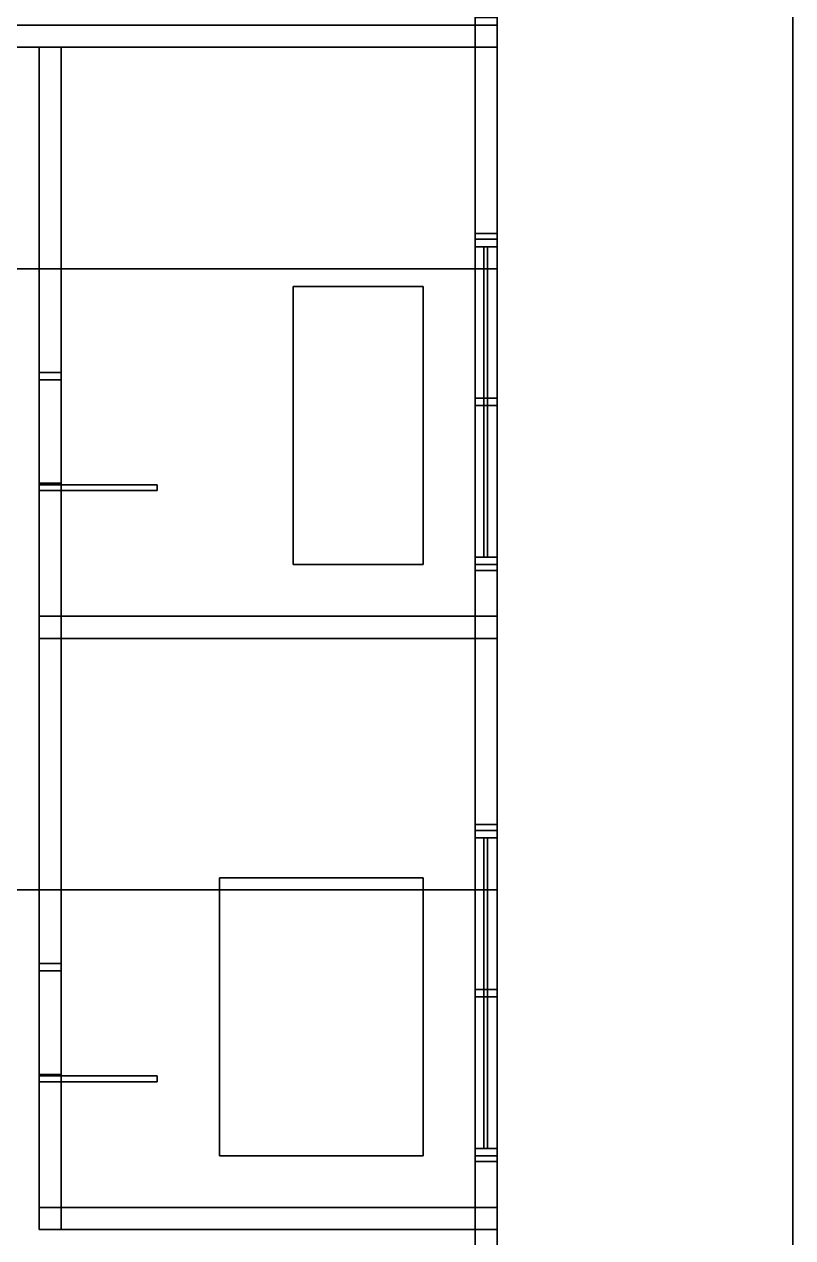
# Model space of a CAD drawing. Header units: metres. Extents: x 0 to 20, y 0 to 50.
# Drawn here: x 14.8 to 20, y 15.95 to 24.16 of the extents above; entities that cross this region are included whole.
import ezdxf

# ---------------------------------------------------------------- set-up
doc = ezdxf.new("R2010")
doc.units = ezdxf.units.M
doc.layers.add('MODELO_3D', color=7, linetype='Continuous')

msp = doc.modelspace()

# ---------------------------------------------------------------- linework, layer by layer
at = {"layer": 'MODELO_3D'}
for points in [[(0, 50, -0.25), (20, 50, -0.25), (20, 0, -0.25), (0, 0, -0.25)], [(20, 50, -0.05), (0, 50, -0.05), (0, 0, -0.05), (20, 0, -0.05)], [(20, 50, -0.25), (20, 50, -0.05), (20, 0, -0.05), (20, 0, -0.25)], [(2, 42, -0.15), (18, 42, -0.15), (18, 12, -0.15), (2, 12, -0.15)], [(18, 42), (2, 42), (2, 12), (18, 12)], [(17.849998, 12), (17.849998, 12, 4), (17.849998, 42, 4), (17.849998, 42)], [(17.849998, 42), (18, 42), (18, 12), (17.849998, 12)], [(18, 42, 4), (17.849998, 42, 4), (17.849998, 12, 4), (18, 12, 4)], [(17.849998, 12, 7.2), (17.849998, 12, 8.1), (17.849998, 42, 8.1), (17.849998, 42, 7.2)], [(17.849998, 42, 7.2), (18, 42, 7.2), (18, 12, 7.2), (17.849998, 12, 7.2)], [(18, 42, 8.1), (17.849998, 42, 8.1), (17.849998, 12, 8.1), (18, 12, 8.1)], [(18, 42, -0.15), (18, 42), (18, 12), (18, 12, -0.15)], [(18, 42), (18, 42, 4), (18, 12, 4), (18, 12)], [(18, 42, 7.2), (18, 42, 8.1), (18, 12, 8.1), (18, 12, 7.2)], [(2, 37, 4), (18, 37, 4), (18, 12, 4), (2, 12, 4)], [(18, 37, 4.2), (2, 37, 4.2), (2, 12, 4.2), (18, 12, 4.2)], [(18, 37, 4), (18, 37, 4.2), (18, 12, 4.2), (18, 12, 4)], [(13.75, 30.299999, 7.05), (18, 30.299999, 7.05), (18, 22.5, 7.05), (13.75, 22.5, 7.05)], [(18, 30.299999, 7.2), (13.75, 30.299999, 7.2), (13.75, 22.5, 7.2), (18, 22.5, 7.2)], [(18, 30.299999, 7.05), (18, 30.299999, 7.2), (18, 22.5, 7.2), (18, 22.5, 7.05)], [(11, 24.150002, 4.2), (11, 24.150002, 7.05), (18, 24.150002, 7.05), (18, 24.150002, 4.2)], [(11, 24.150002, 4.2), (18, 24.150002, 4.2), (18, 24, 4.2), (11, 24, 4.2)], [(18, 24.150002, 7.05), (11, 24.150002, 7.05), (11, 24, 7.05), (18, 24, 7.05)], [(17.849998, 22.700001, 4.2), (17.849998, 22.700001, 7.05), (17.849998, 24.200001, 7.05), (17.849998, 24.200001, 4.2)], [(17.849998, 24.200001, 4.2), (18, 24.200001, 4.2), (18, 22.700001, 4.2), (17.849998, 22.700001, 4.2)], [(18, 24.200001, 7.05), (17.849998, 24.200001, 7.05), (17.849998, 22.700001, 7.05), (18, 22.700001, 7.05)], [(18, 24.200001, 4.2), (18, 24.200001, 7.05), (18, 22.700001, 7.05), (18, 22.700001, 4.2)], [(18, 24.150002, 4.2), (18, 24.150002, 7.05), (18, 24, 7.05), (18, 24, 4.2)], [(18, 24, 4.2), (18, 24, 7.05), (11, 24, 7.05), (11, 24, 4.2)], [(14.900001, 21.799999, 4.2), (14.900001, 21.799999, 7.05), (14.900001, 24, 7.05), (14.900001, 24, 4.2)], [(14.900001, 24, 4.2), (14.900001, 24, 7.05), (15.05, 24, 7.05), (15.05, 24, 4.2)], [(14.900001, 24, 4.2), (15.05, 24, 4.2), (15.05, 21.799999, 4.2), (14.900001, 21.799999, 4.2)], [(15.05, 24, 7.05), (14.900001, 24, 7.05), (14.900001, 21.799999, 7.05), (15.05, 21.799999, 7.05)], [(15.05, 24, 4.2), (15.05, 24, 7.05), (15.05, 21.799999, 7.05), (15.05, 21.799999, 4.2)], [(17.849998, 20.460001, 5.065), (17.849998, 20.460001, 5.1), (17.849998, 22.74, 5.1), (17.849998, 22.74, 5.065)], [(17.849998, 22.74, 5.065), (17.849998, 22.74, 5.1), (18, 22.74, 5.1), (18, 22.74, 5.065)], [(17.849998, 22.74, 5.065), (18, 22.74, 5.065), (18, 20.460001, 5.065), (17.849998, 20.460001, 5.065)], [(18, 22.74, 5.1), (17.849998, 22.74, 5.1), (17.849998, 20.460001, 5.1), (18, 20.460001, 5.1)], [(17.849998, 20.5, 4.2), (17.849998, 20.5, 5.1), (17.849998, 22.700001, 5.1), (17.849998, 22.700001, 4.2)], [(17.849998, 22.700001, 4.2), (17.849998, 22.700001, 5.1), (18, 22.700001, 5.1), (18, 22.700001, 4.2)], [(17.849998, 22.700001, 4.2), (18, 22.700001, 4.2), (18, 20.5, 4.2), (17.849998, 20.5, 4.2)], [(18, 22.700001, 5.1), (17.849998, 22.700001, 5.1), (17.849998, 20.5, 5.1), (18, 20.5, 5.1)], [(17.849998, 20.5, 6.6), (17.849998, 20.5, 7.05), (17.849998, 22.700001, 7.05), (17.849998, 22.700001, 6.6)], [(17.849998, 22.700001, 6.6), (17.849998, 22.700001, 7.05), (18, 22.700001, 7.05), (18, 22.700001, 6.6)], [(17.849998, 22.700001, 6.6), (18, 22.700001, 6.6), (18, 20.5, 6.6), (17.849998, 20.5, 6.6)], [(18, 22.700001, 7.05), (17.849998, 22.700001, 7.05), (17.849998, 20.5, 7.05), (18, 20.5, 7.05)], [(17.849998, 20.5, 5.1), (17.849998, 20.5, 5.15), (17.849998, 22.700001, 5.15), (17.849998, 22.700001, 5.1)], [(17.849998, 22.700001, 5.1), (17.849998, 22.700001, 5.15), (18, 22.700001, 5.15), (18, 22.700001, 5.1)], [(17.849998, 22.700001, 5.1), (18, 22.700001, 5.1), (18, 20.5, 5.1), (17.849998, 20.5, 5.1)], [(18, 22.700001, 5.15), (17.849998, 22.700001, 5.15), (17.849998, 20.5, 5.15), (18, 20.5, 5.15)], [(17.849998, 20.5, 6.55), (17.849998, 20.5, 6.6), (17.849998, 22.700001, 6.6), (17.849998, 22.700001, 6.55)], [(17.849998, 22.700001, 6.55), (17.849998, 22.700001, 6.6), (18, 22.700001, 6.6), (18, 22.700001, 6.55)], [(17.849998, 22.700001, 6.55), (18, 22.700001, 6.55), (18, 20.5, 6.55), (17.849998, 20.5, 6.55)], [(18, 22.700001, 6.6), (17.849998, 22.700001, 6.6), (17.849998, 20.5, 6.6), (18, 20.5, 6.6)], [(18, 22.700001, 4.2), (18, 22.700001, 7.05), (17.849998, 22.700001, 7.05), (17.849998, 22.700001, 4.2)], [(17.849998, 22.65, 5.1), (17.849998, 22.65, 6.6), (17.849998, 22.699999, 6.6), (17.849998, 22.699999, 5.1)], [(17.849998, 22.699999, 5.1), (17.849998, 22.699999, 6.6), (18, 22.699999, 6.6), (18, 22.699999, 5.1)], [(17.849998, 22.699999, 5.1), (18, 22.699999, 5.1), (18, 22.65, 5.1), (17.849998, 22.65, 5.1)], [(18, 22.699999, 6.6), (17.849998, 22.699999, 6.6), (17.849998, 22.65, 6.6), (18, 22.65, 6.6)], [(18, 22.74, 5.065), (18, 22.74, 5.1), (18, 20.460001, 5.1), (18, 20.460001, 5.065)], [(18, 22.700001, 4.2), (18, 22.700001, 5.1), (18, 20.5, 5.1), (18, 20.5, 4.2)], [(18, 22.700001, 6.6), (18, 22.700001, 7.05), (18, 20.5, 7.05), (18, 20.5, 6.6)], [(18, 22.700001, 5.1), (18, 22.700001, 5.15), (18, 20.5, 5.15), (18, 20.5, 5.1)], [(18, 22.700001, 6.55), (18, 22.700001, 6.6), (18, 20.5, 6.6), (18, 20.5, 6.55)], [(18, 22.699999, 5.1), (18, 22.699999, 6.6), (18, 22.65, 6.6), (18, 22.65, 5.1)], [(18, 22.65, 5.1), (18, 22.65, 6.6), (17.849998, 22.65, 6.6), (17.849998, 22.65, 5.1)], [(17.91, 20.550001, 5.15), (17.91, 20.550001, 6.55), (17.91, 22.65, 6.55), (17.91, 22.65, 5.15)], [(17.91, 22.65, 5.15), (17.91, 22.65, 6.55), (17.935001, 22.65, 6.55), (17.935001, 22.65, 5.15)], [(17.91, 22.65, 5.15), (17.935001, 22.65, 5.15), (17.935001, 20.550001, 5.15), (17.91, 20.550001, 5.15)], [(17.935001, 22.65, 6.55), (17.91, 22.65, 6.55), (17.91, 20.550001, 6.55), (17.935001, 20.550001, 6.55)], [(17.935001, 22.65, 5.15), (17.935001, 22.65, 6.55), (17.935001, 20.550001, 6.55), (17.935001, 20.550001, 5.15)], [(13.75, 22.5, 7.05), (13.75, 22.5, 7.2), (18, 22.5, 7.2), (18, 22.5, 7.05)], [(13.75, 22.5, 7.05), (18, 22.5, 7.05), (18, 18.299999, 7.05), (13.75, 18.299999, 7.05)], [(18, 22.5, 7.2), (13.75, 22.5, 7.2), (13.75, 18.299999, 7.2), (18, 18.299999, 7.2)], [(18, 22.5, 7.05), (18, 22.5, 7.2), (13.75, 22.5, 7.2), (13.75, 22.5, 7.05)], [(18, 22.5, 7.05), (18, 22.5, 7.2), (18, 18.299999, 7.2), (18, 18.299999, 7.05)], [(16.619999, 20.5, 4.2), (16.619999, 20.5, 4.62), (16.619999, 22.380001, 4.62), (16.619999, 22.380001, 4.2)], [(16.619999, 22.380001, 4.2), (16.619999, 22.380001, 4.62), (17.5, 22.380001, 4.62), (17.5, 22.380001, 4.2)], [(16.619999, 22.380001, 4.2), (17.5, 22.380001, 4.2), (17.5, 20.5, 4.2), (16.619999, 20.5, 4.2)], [(17.5, 22.380001, 4.62), (16.619999, 22.380001, 4.62), (16.619999, 20.5, 4.62), (17.5, 20.5, 4.62)], [(16.619999, 20.5, 4.62), (16.619999, 20.5, 4.77), (16.619999, 22.380001, 4.77), (16.619999, 22.380001, 4.62)], [(16.619999, 22.380001, 4.62), (16.619999, 22.380001, 4.77), (17.5, 22.380001, 4.77), (17.5, 22.380001, 4.62)], [(16.619999, 22.380001, 4.62), (17.5, 22.380001, 4.62), (17.5, 20.5, 4.62), (16.619999, 20.5, 4.62)], [(17.5, 22.380001, 4.77), (16.619999, 22.380001, 4.77), (16.619999, 20.5, 4.77), (17.5, 20.5, 4.77)], [(17.5, 22.380001, 4.2), (17.5, 22.380001, 4.62), (17.5, 20.5, 4.62), (17.5, 20.5, 4.2)], [(17.5, 22.380001, 4.62), (17.5, 22.380001, 4.77), (17.5, 20.5, 4.77), (17.5, 20.5, 4.62)], [(14.900001, 21, 6.3), (14.900001, 21, 7.05), (14.900001, 21.799999, 7.05), (14.900001, 21.799999, 6.3)], [(14.900001, 21.799999, 6.3), (14.900001, 21.799999, 7.05), (15.05, 21.799999, 7.05), (15.05, 21.799999, 6.3)], [(14.900001, 21.799999, 6.3), (15.05, 21.799999, 6.3), (15.05, 21, 6.3), (14.900001, 21, 6.3)], [(15.05, 21.799999, 7.05), (14.900001, 21.799999, 7.05), (14.900001, 21, 7.05), (15.05, 21, 7.05)], [(14.900001, 21.75, 4.2), (14.900001, 21.75, 6.3), (14.900001, 21.799999, 6.3), (14.900001, 21.799999, 4.2)], [(14.900001, 21.799999, 4.2), (14.900001, 21.799999, 6.3), (15.05, 21.799999, 6.3), (15.05, 21.799999, 4.2)], [(14.900001, 21.799999, 4.2), (15.05, 21.799999, 4.2), (15.05, 21.75, 4.2), (14.900001, 21.75, 4.2)], [(15.05, 21.799999, 6.3), (14.900001, 21.799999, 6.3), (14.900001, 21.75, 6.3), (15.05, 21.75, 6.3)], [(14.900001, 21, 4.2), (14.900001, 21, 4.25), (14.900001, 21.799999, 4.25), (14.900001, 21.799999, 4.2)], [(14.900001, 21.799999, 4.2), (14.900001, 21.799999, 4.25), (15.05, 21.799999, 4.25), (15.05, 21.799999, 4.2)], [(14.900001, 21.799999, 4.2), (15.05, 21.799999, 4.2), (15.05, 21, 4.2), (14.900001, 21, 4.2)], [(15.05, 21.799999, 4.25), (14.900001, 21.799999, 4.25), (14.900001, 21, 4.25), (15.05, 21, 4.25)], [(14.900001, 21, 6.25), (14.900001, 21, 6.3), (14.900001, 21.799999, 6.3), (14.900001, 21.799999, 6.25)], [(14.900001, 21.799999, 6.25), (14.900001, 21.799999, 6.3), (15.05, 21.799999, 6.3), (15.05, 21.799999, 6.25)], [(14.900001, 21.799999, 6.25), (15.05, 21.799999, 6.25), (15.05, 21, 6.25), (14.900001, 21, 6.25)], [(15.05, 21.799999, 6.3), (14.900001, 21.799999, 6.3), (14.900001, 21, 6.3), (15.05, 21, 6.3)], [(15.05, 21.799999, 4.2), (15.05, 21.799999, 7.05), (14.900001, 21.799999, 7.05), (14.900001, 21.799999, 4.2)], [(15.05, 21.799999, 6.3), (15.05, 21.799999, 7.05), (15.05, 21, 7.05), (15.05, 21, 6.3)], [(15.05, 21.799999, 4.2), (15.05, 21.799999, 6.3), (15.05, 21.75, 6.3), (15.05, 21.75, 4.2)], [(15.05, 21.799999, 4.2), (15.05, 21.799999, 4.25), (15.05, 21, 4.25), (15.05, 21, 4.2)], [(15.05, 21.799999, 6.25), (15.05, 21.799999, 6.3), (15.05, 21, 6.3), (15.05, 21, 6.25)], [(15.05, 21.75, 4.2), (15.05, 21.75, 6.3), (14.900001, 21.75, 6.3), (14.900001, 21.75, 4.2)], [(17.849998, 21.575001, 5.1), (17.849998, 21.575001, 6.6), (17.849998, 21.625, 6.6), (17.849998, 21.625, 5.1)], [(17.849998, 21.625, 5.1), (17.849998, 21.625, 6.6), (18, 21.625, 6.6), (18, 21.625, 5.1)], [(17.849998, 21.625, 5.1), (18, 21.625, 5.1), (18, 21.575001, 5.1), (17.849998, 21.575001, 5.1)], [(18, 21.625, 6.6), (17.849998, 21.625, 6.6), (17.849998, 21.575001, 6.6), (18, 21.575001, 6.6)], [(18, 21.625, 5.1), (18, 21.625, 6.6), (18, 21.575001, 6.6), (18, 21.575001, 5.1)], [(18, 21.575001, 5.1), (18, 21.575001, 6.6), (17.849998, 21.575001, 6.6), (17.849998, 21.575001, 5.1)], [(14.900001, 21, 4.2), (14.900001, 21, 6.3), (14.900001, 21.049999, 6.3), (14.900001, 21.049999, 4.2)], [(14.900001, 21.049999, 4.2), (14.900001, 21.049999, 6.3), (15.05, 21.049999, 6.3), (15.05, 21.049999, 4.2)], [(14.900001, 21.049999, 4.2), (15.05, 21.049999, 4.2), (15.05, 21, 4.2), (14.900001, 21, 4.2)], [(15.05, 21.049999, 6.3), (14.900001, 21.049999, 6.3), (14.900001, 21, 6.3), (15.05, 21, 6.3)], [(14.900001, 21, 4.2), (14.900001, 21, 6.26), (14.900001, 21.040001, 6.26), (14.900001, 21.040001, 4.2)], [(14.900001, 21.040001, 4.2), (14.900001, 21.040001, 6.26), (15.7, 21.040001, 6.26), (15.7, 21.040001, 4.2)], [(14.900001, 21.040001, 4.2), (15.7, 21.040001, 4.2), (15.7, 21, 4.2), (14.900001, 21, 4.2)], [(15.7, 21.040001, 6.26), (14.900001, 21.040001, 6.26), (14.900001, 21, 6.26), (15.7, 21, 6.26)], [(15.05, 21.049999, 4.2), (15.05, 21.049999, 6.3), (15.05, 21, 6.3), (15.05, 21, 4.2)], [(15.7, 21.040001, 4.2), (15.7, 21.040001, 6.26), (15.7, 21, 6.26), (15.7, 21, 4.2)], [(14.900001, 17.799999, 4.2), (14.900001, 17.799999, 7.05), (14.900001, 21, 7.05), (14.900001, 21, 4.2)], [(14.900001, 21, 4.2), (14.900001, 21, 7.05), (15.05, 21, 7.05), (15.05, 21, 4.2)], [(14.900001, 21, 4.2), (15.05, 21, 4.2), (15.05, 17.799999, 4.2), (14.900001, 17.799999, 4.2)], [(15.05, 21, 7.05), (14.900001, 21, 7.05), (14.900001, 17.799999, 7.05), (15.05, 17.799999, 7.05)], [(15.05, 21, 6.3), (15.05, 21, 7.05), (14.900001, 21, 7.05), (14.900001, 21, 6.3)], [(15.05, 21, 4.2), (15.05, 21, 6.3), (14.900001, 21, 6.3), (14.900001, 21, 4.2)], [(15.05, 21, 4.2), (15.05, 21, 4.25), (14.900001, 21, 4.25), (14.900001, 21, 4.2)], [(15.05, 21, 6.25), (15.05, 21, 6.3), (14.900001, 21, 6.3), (14.900001, 21, 6.25)], [(15.7, 21, 4.2), (15.7, 21, 6.26), (14.900001, 21, 6.26), (14.900001, 21, 4.2)], [(15.05, 21, 4.2), (15.05, 21, 7.05), (15.05, 17.799999, 7.05), (15.05, 17.799999, 4.2)], [(17.849998, 20.5, 5.1), (17.849998, 20.5, 6.6), (17.849998, 20.549999, 6.6), (17.849998, 20.549999, 5.1)], [(17.849998, 20.549999, 5.1), (17.849998, 20.549999, 6.6), (18, 20.549999, 6.6), (18, 20.549999, 5.1)], [(17.849998, 20.549999, 5.1), (18, 20.549999, 5.1), (18, 20.5, 5.1), (17.849998, 20.5, 5.1)], [(18, 20.549999, 6.6), (17.849998, 20.549999, 6.6), (17.849998, 20.5, 6.6), (18, 20.5, 6.6)], [(17.935001, 20.550001, 5.15), (17.935001, 20.550001, 6.55), (17.91, 20.550001, 6.55), (17.91, 20.550001, 5.15)], [(18, 20.549999, 5.1), (18, 20.549999, 6.6), (18, 20.5, 6.6), (18, 20.5, 5.1)], [(17.5, 20.5, 4.2), (17.5, 20.5, 4.62), (16.619999, 20.5, 4.62), (16.619999, 20.5, 4.2)], [(17.5, 20.5, 4.62), (17.5, 20.5, 4.77), (16.619999, 20.5, 4.77), (16.619999, 20.5, 4.62)], [(17.849998, 18.700001, 4.2), (17.849998, 18.700001, 7.05), (17.849998, 20.5, 7.05), (17.849998, 20.5, 4.2)], [(17.849998, 20.5, 4.2), (17.849998, 20.5, 7.05), (18, 20.5, 7.05), (18, 20.5, 4.2)], [(17.849998, 20.5, 4.2), (18, 20.5, 4.2), (18, 18.700001, 4.2), (17.849998, 18.700001, 4.2)], [(18, 20.5, 7.05), (17.849998, 20.5, 7.05), (17.849998, 18.700001, 7.05), (18, 18.700001, 7.05)], [(18, 20.5, 4.2), (18, 20.5, 5.1), (17.849998, 20.5, 5.1), (17.849998, 20.5, 4.2)], [(18, 20.5, 6.6), (18, 20.5, 7.05), (17.849998, 20.5, 7.05), (17.849998, 20.5, 6.6)], [(18, 20.5, 5.1), (18, 20.5, 6.6), (17.849998, 20.5, 6.6), (17.849998, 20.5, 5.1)], [(18, 20.5, 5.1), (18, 20.5, 5.15), (17.849998, 20.5, 5.15), (17.849998, 20.5, 5.1)], [(18, 20.5, 6.55), (18, 20.5, 6.6), (17.849998, 20.5, 6.6), (17.849998, 20.5, 6.55)], [(18, 20.460001, 5.065), (18, 20.460001, 5.1), (17.849998, 20.460001, 5.1), (17.849998, 20.460001, 5.065)], [(18, 20.5, 4.2), (18, 20.5, 7.05), (18, 18.700001, 7.05), (18, 18.700001, 4.2)], [(14.900001, 20, 4.2), (14.900001, 20, 7.05), (14.900001, 20.150002, 7.05), (14.900001, 20.150002, 4.2)], [(14.900001, 20.150002, 4.2), (14.900001, 20.150002, 7.05), (18, 20.150002, 7.05), (18, 20.150002, 4.2)], [(14.900001, 20.150002, 4.2), (18, 20.150002, 4.2), (18, 20, 4.2), (14.900001, 20, 4.2)], [(18, 20.150002, 7.05), (14.900001, 20.150002, 7.05), (14.900001, 20, 7.05), (18, 20, 7.05)], [(18, 20.150002, 4.2), (18, 20.150002, 7.05), (18, 20, 7.05), (18, 20, 4.2)], [(18, 20, 4.2), (18, 20, 7.05), (14.900001, 20, 7.05), (14.900001, 20, 4.2)], [(17.849998, 16.460001, 5.065), (17.849998, 16.460001, 5.1), (17.849998, 18.74, 5.1), (17.849998, 18.74, 5.065)], [(17.849998, 18.74, 5.065), (17.849998, 18.74, 5.1), (18, 18.74, 5.1), (18, 18.74, 5.065)], [(17.849998, 18.74, 5.065), (18, 18.74, 5.065), (18, 16.460001, 5.065), (17.849998, 16.460001, 5.065)], [(18, 18.74, 5.1), (17.849998, 18.74, 5.1), (17.849998, 16.460001, 5.1), (18, 16.460001, 5.1)], [(18, 18.74, 5.065), (18, 18.74, 5.1), (18, 16.460001, 5.1), (18, 16.460001, 5.065)], [(17.849998, 16.5, 4.2), (17.849998, 16.5, 5.1), (17.849998, 18.700001, 5.1), (17.849998, 18.700001, 4.2)], [(17.849998, 18.700001, 4.2), (17.849998, 18.700001, 5.1), (18, 18.700001, 5.1), (18, 18.700001, 4.2)], [(17.849998, 18.700001, 4.2), (18, 18.700001, 4.2), (18, 16.5, 4.2), (17.849998, 16.5, 4.2)], [(18, 18.700001, 5.1), (17.849998, 18.700001, 5.1), (17.849998, 16.5, 5.1), (18, 16.5, 5.1)], [(17.849998, 16.5, 6.6), (17.849998, 16.5, 7.05), (17.849998, 18.700001, 7.05), (17.849998, 18.700001, 6.6)], [(17.849998, 18.700001, 6.6), (17.849998, 18.700001, 7.05), (18, 18.700001, 7.05), (18, 18.700001, 6.6)], [(17.849998, 18.700001, 6.6), (18, 18.700001, 6.6), (18, 16.5, 6.6), (17.849998, 16.5, 6.6)], [(18, 18.700001, 7.05), (17.849998, 18.700001, 7.05), (17.849998, 16.5, 7.05), (18, 16.5, 7.05)], [(17.849998, 16.5, 5.1), (17.849998, 16.5, 5.15), (17.849998, 18.700001, 5.15), (17.849998, 18.700001, 5.1)], [(17.849998, 18.700001, 5.1), (17.849998, 18.700001, 5.15), (18, 18.700001, 5.15), (18, 18.700001, 5.1)], [(17.849998, 18.700001, 5.1), (18, 18.700001, 5.1), (18, 16.5, 5.1), (17.849998, 16.5, 5.1)], [(18, 18.700001, 5.15), (17.849998, 18.700001, 5.15), (17.849998, 16.5, 5.15), (18, 16.5, 5.15)], [(17.849998, 16.5, 6.55), (17.849998, 16.5, 6.6), (17.849998, 18.700001, 6.6), (17.849998, 18.700001, 6.55)], [(17.849998, 18.700001, 6.55), (17.849998, 18.700001, 6.6), (18, 18.700001, 6.6), (18, 18.700001, 6.55)], [(17.849998, 18.700001, 6.55), (18, 18.700001, 6.55), (18, 16.5, 6.55), (17.849998, 16.5, 6.55)], [(18, 18.700001, 6.6), (17.849998, 18.700001, 6.6), (17.849998, 16.5, 6.6), (18, 16.5, 6.6)], [(18, 18.700001, 4.2), (18, 18.700001, 7.05), (17.849998, 18.700001, 7.05), (17.849998, 18.700001, 4.2)], [(17.849998, 18.65, 5.1), (17.849998, 18.65, 6.6), (17.849998, 18.699999, 6.6), (17.849998, 18.699999, 5.1)], [(17.849998, 18.699999, 5.1), (17.849998, 18.699999, 6.6), (18, 18.699999, 6.6), (18, 18.699999, 5.1)], [(17.849998, 18.699999, 5.1), (18, 18.699999, 5.1), (18, 18.65, 5.1), (17.849998, 18.65, 5.1)], [(18, 18.699999, 6.6), (17.849998, 18.699999, 6.6), (17.849998, 18.65, 6.6), (18, 18.65, 6.6)], [(18, 18.65, 5.1), (18, 18.65, 6.6), (17.849998, 18.65, 6.6), (17.849998, 18.65, 5.1)], [(17.91, 16.550001, 5.15), (17.91, 16.550001, 6.55), (17.91, 18.65, 6.55), (17.91, 18.65, 5.15)], [(17.91, 18.65, 5.15), (17.91, 18.65, 6.55), (17.935001, 18.65, 6.55), (17.935001, 18.65, 5.15)], [(17.91, 18.65, 5.15), (17.935001, 18.65, 5.15), (17.935001, 16.550001, 5.15), (17.91, 16.550001, 5.15)], [(17.935001, 18.65, 6.55), (17.91, 18.65, 6.55), (17.91, 16.550001, 6.55), (17.935001, 16.550001, 6.55)], [(17.935001, 18.65, 5.15), (17.935001, 18.65, 6.55), (17.935001, 16.550001, 6.55), (17.935001, 16.550001, 5.15)], [(18, 18.700001, 4.2), (18, 18.700001, 5.1), (18, 16.5, 5.1), (18, 16.5, 4.2)], [(18, 18.700001, 6.6), (18, 18.700001, 7.05), (18, 16.5, 7.05), (18, 16.5, 6.6)], [(18, 18.700001, 5.1), (18, 18.700001, 5.15), (18, 16.5, 5.15), (18, 16.5, 5.1)], [(18, 18.700001, 6.55), (18, 18.700001, 6.6), (18, 16.5, 6.6), (18, 16.5, 6.55)], [(18, 18.699999, 5.1), (18, 18.699999, 6.6), (18, 18.65, 6.6), (18, 18.65, 5.1)], [(16.119999, 16.5, 4.2), (16.119999, 16.5, 4.62), (16.119999, 18.380001, 4.62), (16.119999, 18.380001, 4.2)], [(16.119999, 18.380001, 4.2), (16.119999, 18.380001, 4.62), (17.5, 18.380001, 4.62), (17.5, 18.380001, 4.2)], [(16.119999, 18.380001, 4.2), (17.5, 18.380001, 4.2), (17.5, 16.5, 4.2), (16.119999, 16.5, 4.2)], [(17.5, 18.380001, 4.62), (16.119999, 18.380001, 4.62), (16.119999, 16.5, 4.62), (17.5, 16.5, 4.62)], [(16.119999, 16.5, 4.62), (16.119999, 16.5, 4.77), (16.119999, 18.380001, 4.77), (16.119999, 18.380001, 4.62)], [(16.119999, 18.380001, 4.62), (16.119999, 18.380001, 4.77), (17.5, 18.380001, 4.77), (17.5, 18.380001, 4.62)], [(16.119999, 18.380001, 4.62), (17.5, 18.380001, 4.62), (17.5, 16.5, 4.62), (16.119999, 16.5, 4.62)], [(17.5, 18.380001, 4.77), (16.119999, 18.380001, 4.77), (16.119999, 16.5, 4.77), (17.5, 16.5, 4.77)], [(17.5, 18.380001, 4.2), (17.5, 18.380001, 4.62), (17.5, 16.5, 4.62), (17.5, 16.5, 4.2)], [(17.5, 18.380001, 4.62), (17.5, 18.380001, 4.77), (17.5, 16.5, 4.77), (17.5, 16.5, 4.62)], [(13.75, 18.299999, 7.05), (13.75, 18.299999, 7.2), (18, 18.299999, 7.2), (18, 18.299999, 7.05)], [(13.75, 18.299999, 7.05), (18, 18.299999, 7.05), (18, 12, 7.05), (13.75, 12, 7.05)], [(18, 18.299999, 7.2), (13.75, 18.299999, 7.2), (13.75, 12, 7.2), (18, 12, 7.2)], [(18, 18.299999, 7.05), (18, 18.299999, 7.2), (13.75, 18.299999, 7.2), (13.75, 18.299999, 7.05)], [(18, 18.299999, 7.05), (18, 18.299999, 7.2), (18, 12, 7.2), (18, 12, 7.05)], [(14.900001, 17, 6.3), (14.900001, 17, 7.05), (14.900001, 17.799999, 7.05), (14.900001, 17.799999, 6.3)], [(14.900001, 17.799999, 6.3), (14.900001, 17.799999, 7.05), (15.05, 17.799999, 7.05), (15.05, 17.799999, 6.3)], [(14.900001, 17.799999, 6.3), (15.05, 17.799999, 6.3), (15.05, 17, 6.3), (14.900001, 17, 6.3)], [(15.05, 17.799999, 7.05), (14.900001, 17.799999, 7.05), (14.900001, 17, 7.05), (15.05, 17, 7.05)], [(14.900001, 17.75, 4.2), (14.900001, 17.75, 6.3), (14.900001, 17.799999, 6.3), (14.900001, 17.799999, 4.2)], [(14.900001, 17.799999, 4.2), (14.900001, 17.799999, 6.3), (15.05, 17.799999, 6.3), (15.05, 17.799999, 4.2)], [(14.900001, 17.799999, 4.2), (15.05, 17.799999, 4.2), (15.05, 17.75, 4.2), (14.900001, 17.75, 4.2)], [(15.05, 17.799999, 6.3), (14.900001, 17.799999, 6.3), (14.900001, 17.75, 6.3), (15.05, 17.75, 6.3)], [(14.900001, 17, 4.2), (14.900001, 17, 4.25), (14.900001, 17.799999, 4.25), (14.900001, 17.799999, 4.2)], [(14.900001, 17.799999, 4.2), (14.900001, 17.799999, 4.25), (15.05, 17.799999, 4.25), (15.05, 17.799999, 4.2)], [(14.900001, 17.799999, 4.2), (15.05, 17.799999, 4.2), (15.05, 17, 4.2), (14.900001, 17, 4.2)], [(15.05, 17.799999, 4.25), (14.900001, 17.799999, 4.25), (14.900001, 17, 4.25), (15.05, 17, 4.25)], [(14.900001, 17, 6.25), (14.900001, 17, 6.3), (14.900001, 17.799999, 6.3), (14.900001, 17.799999, 6.25)], [(14.900001, 17.799999, 6.25), (14.900001, 17.799999, 6.3), (15.05, 17.799999, 6.3), (15.05, 17.799999, 6.25)], [(14.900001, 17.799999, 6.25), (15.05, 17.799999, 6.25), (15.05, 17, 6.25), (14.900001, 17, 6.25)], [(15.05, 17.799999, 6.3), (14.900001, 17.799999, 6.3), (14.900001, 17, 6.3), (15.05, 17, 6.3)], [(15.05, 17.799999, 4.2), (15.05, 17.799999, 7.05), (14.900001, 17.799999, 7.05), (14.900001, 17.799999, 4.2)], [(15.05, 17.75, 4.2), (15.05, 17.75, 6.3), (14.900001, 17.75, 6.3), (14.900001, 17.75, 4.2)], [(15.05, 17.799999, 6.3), (15.05, 17.799999, 7.05), (15.05, 17, 7.05), (15.05, 17, 6.3)], [(15.05, 17.799999, 4.2), (15.05, 17.799999, 6.3), (15.05, 17.75, 6.3), (15.05, 17.75, 4.2)], [(15.05, 17.799999, 4.2), (15.05, 17.799999, 4.25), (15.05, 17, 4.25), (15.05, 17, 4.2)], [(15.05, 17.799999, 6.25), (15.05, 17.799999, 6.3), (15.05, 17, 6.3), (15.05, 17, 6.25)], [(17.849998, 17.575001, 5.1), (17.849998, 17.575001, 6.6), (17.849998, 17.625, 6.6), (17.849998, 17.625, 5.1)], [(17.849998, 17.625, 5.1), (17.849998, 17.625, 6.6), (18, 17.625, 6.6), (18, 17.625, 5.1)], [(17.849998, 17.625, 5.1), (18, 17.625, 5.1), (18, 17.575001, 5.1), (17.849998, 17.575001, 5.1)], [(18, 17.625, 6.6), (17.849998, 17.625, 6.6), (17.849998, 17.575001, 6.6), (18, 17.575001, 6.6)], [(18, 17.575001, 5.1), (18, 17.575001, 6.6), (17.849998, 17.575001, 6.6), (17.849998, 17.575001, 5.1)], [(18, 17.625, 5.1), (18, 17.625, 6.6), (18, 17.575001, 6.6), (18, 17.575001, 5.1)], [(14.900001, 17, 4.2), (14.900001, 17, 6.3), (14.900001, 17.049999, 6.3), (14.900001, 17.049999, 4.2)], [(14.900001, 17.049999, 4.2), (14.900001, 17.049999, 6.3), (15.05, 17.049999, 6.3), (15.05, 17.049999, 4.2)], [(14.900001, 17.049999, 4.2), (15.05, 17.049999, 4.2), (15.05, 17, 4.2), (14.900001, 17, 4.2)], [(15.05, 17.049999, 6.3), (14.900001, 17.049999, 6.3), (14.900001, 17, 6.3), (15.05, 17, 6.3)], [(14.900001, 17, 4.2), (14.900001, 17, 6.26), (14.900001, 17.040001, 6.26), (14.900001, 17.040001, 4.2)], [(14.900001, 17.040001, 4.2), (14.900001, 17.040001, 6.26), (15.7, 17.040001, 6.26), (15.7, 17.040001, 4.2)], [(14.900001, 17.040001, 4.2), (15.7, 17.040001, 4.2), (15.7, 17, 4.2), (14.900001, 17, 4.2)], [(15.7, 17.040001, 6.26), (14.900001, 17.040001, 6.26), (14.900001, 17, 6.26), (15.7, 17, 6.26)], [(14.900001, 16, 4.2), (14.900001, 16, 7.05), (14.900001, 17, 7.05), (14.900001, 17, 4.2)], [(14.900001, 17, 4.2), (14.900001, 17, 7.05), (15.05, 17, 7.05), (15.05, 17, 4.2)], [(14.900001, 17, 4.2), (15.05, 17, 4.2), (15.05, 16, 4.2), (14.900001, 16, 4.2)], [(15.05, 17, 7.05), (14.900001, 17, 7.05), (14.900001, 16, 7.05), (15.05, 16, 7.05)], [(15.05, 17, 6.3), (15.05, 17, 7.05), (14.900001, 17, 7.05), (14.900001, 17, 6.3)], [(15.05, 17, 4.2), (15.05, 17, 6.3), (14.900001, 17, 6.3), (14.900001, 17, 4.2)], [(15.05, 17, 4.2), (15.05, 17, 4.25), (14.900001, 17, 4.25), (14.900001, 17, 4.2)], [(15.05, 17, 6.25), (15.05, 17, 6.3), (14.900001, 17, 6.3), (14.900001, 17, 6.25)], [(15.7, 17, 4.2), (15.7, 17, 6.26), (14.900001, 17, 6.26), (14.900001, 17, 4.2)], [(15.05, 17.049999, 4.2), (15.05, 17.049999, 6.3), (15.05, 17, 6.3), (15.05, 17, 4.2)], [(15.05, 17, 4.2), (15.05, 17, 7.05), (15.05, 16, 7.05), (15.05, 16, 4.2)], [(15.7, 17.040001, 4.2), (15.7, 17.040001, 6.26), (15.7, 17, 6.26), (15.7, 17, 4.2)], [(17.849998, 16.5, 5.1), (17.849998, 16.5, 6.6), (17.849998, 16.549999, 6.6), (17.849998, 16.549999, 5.1)], [(17.849998, 16.549999, 5.1), (17.849998, 16.549999, 6.6), (18, 16.549999, 6.6), (18, 16.549999, 5.1)], [(17.849998, 16.549999, 5.1), (18, 16.549999, 5.1), (18, 16.5, 5.1), (17.849998, 16.5, 5.1)], [(18, 16.549999, 6.6), (17.849998, 16.549999, 6.6), (17.849998, 16.5, 6.6), (18, 16.5, 6.6)], [(17.935001, 16.550001, 5.15), (17.935001, 16.550001, 6.55), (17.91, 16.550001, 6.55), (17.91, 16.550001, 5.15)], [(18, 16.549999, 5.1), (18, 16.549999, 6.6), (18, 16.5, 6.6), (18, 16.5, 5.1)], [(17.5, 16.5, 4.2), (17.5, 16.5, 4.62), (16.119999, 16.5, 4.62), (16.119999, 16.5, 4.2)], [(17.5, 16.5, 4.62), (17.5, 16.5, 4.77), (16.119999, 16.5, 4.77), (16.119999, 16.5, 4.62)], [(17.849998, 15.799999, 4.2), (17.849998, 15.799999, 7.05), (17.849998, 16.5, 7.05), (17.849998, 16.5, 4.2)], [(17.849998, 16.5, 4.2), (17.849998, 16.5, 7.05), (18, 16.5, 7.05), (18, 16.5, 4.2)], [(17.849998, 16.5, 4.2), (18, 16.5, 4.2), (18, 15.799999, 4.2), (17.849998, 15.799999, 4.2)], [(18, 16.5, 7.05), (17.849998, 16.5, 7.05), (17.849998, 15.799999, 7.05), (18, 15.799999, 7.05)], [(18, 16.5, 4.2), (18, 16.5, 5.1), (17.849998, 16.5, 5.1), (17.849998, 16.5, 4.2)], [(18, 16.5, 6.6), (18, 16.5, 7.05), (17.849998, 16.5, 7.05), (17.849998, 16.5, 6.6)], [(18, 16.5, 5.1), (18, 16.5, 6.6), (17.849998, 16.5, 6.6), (17.849998, 16.5, 5.1)], [(18, 16.5, 5.1), (18, 16.5, 5.15), (17.849998, 16.5, 5.15), (17.849998, 16.5, 5.1)], [(18, 16.5, 6.55), (18, 16.5, 6.6), (17.849998, 16.5, 6.6), (17.849998, 16.5, 6.55)], [(18, 16.460001, 5.065), (18, 16.460001, 5.1), (17.849998, 16.460001, 5.1), (17.849998, 16.460001, 5.065)], [(18, 16.5, 4.2), (18, 16.5, 7.05), (18, 15.799999, 7.05), (18, 15.799999, 4.2)], [(14.900001, 16, 4.2), (14.900001, 16, 7.05), (14.900001, 16.150002, 7.05), (14.900001, 16.150002, 4.2)], [(14.900001, 16.150002, 4.2), (14.900001, 16.150002, 7.05), (18, 16.150002, 7.05), (18, 16.150002, 4.2)], [(14.900001, 16.150002, 4.2), (18, 16.150002, 4.2), (18, 16, 4.2), (14.900001, 16, 4.2)], [(18, 16.150002, 7.05), (14.900001, 16.150002, 7.05), (14.900001, 16, 7.05), (18, 16, 7.05)], [(18, 16.150002, 4.2), (18, 16.150002, 7.05), (18, 16, 7.05), (18, 16, 4.2)], [(18, 16, 4.2), (18, 16, 7.05), (14.900001, 16, 7.05), (14.900001, 16, 4.2)], [(15.05, 16, 4.2), (15.05, 16, 7.05), (14.900001, 16, 7.05), (14.900001, 16, 4.2)]]:
    msp.add_3dface(points, dxfattribs=at)

doc.saveas('drawing.dxf')
